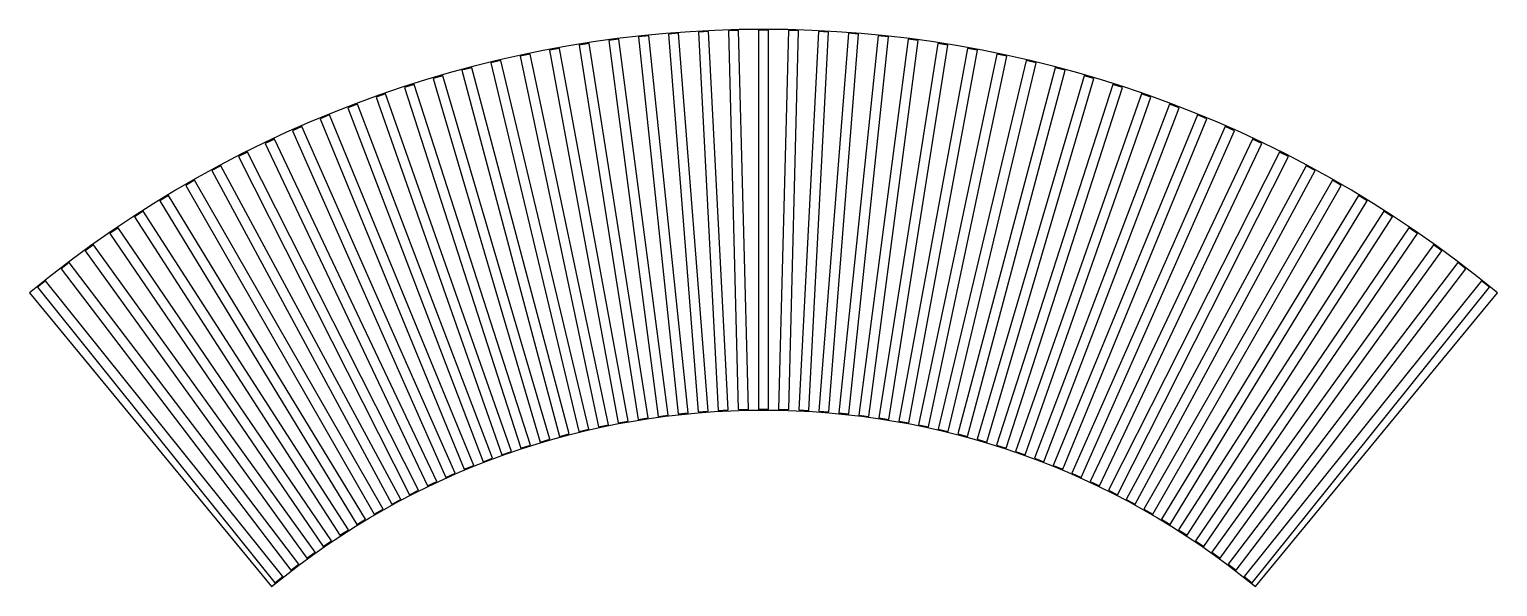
# Model space of a CAD drawing. Header units: millimetres. Extents: x 0 to 870, y 0 to 330.
import ezdxf

# ---------------------------------------------------------------- set-up
doc = ezdxf.new("R2010")
doc.units = ezdxf.units.MM
doc.layers.add('CUT', color=1, linetype='Continuous')
doc.layers.add('POCKET-KERF-15.5', color=5, linetype='Continuous')

msp = doc.modelspace()

# ---------------------------------------------------------------- linework, layer by layer
at = {"layer": 'CUT'}
msp.add_lwpolyline([(726.06, 0), (869.53, 173.97, 0.359157), (0, 173.97), (143.47, 0, -0.359157)], format="xyb", close=True, dxfattribs=at)
at = {"layer": 'POCKET-KERF-15.5'}
for points in [[(360.53, 99.08), (366.46, 100.01), (331.54, 321.78), (325.62, 320.85)], [(372.32, 100.86), (378.27, 101.63), (349.14, 324.24), (343.19, 323.46)], [(384.16, 102.33), (390.13, 102.95), (366.8, 326.24), (360.83, 325.61)], [(396.03, 103.49), (402.01, 103.96), (384.5, 327.77), (378.52, 327.31)], [(407.93, 104.34), (413.92, 104.66), (402.24, 328.85), (396.25, 328.54)], [(419.84, 104.89), (425.84, 105.04), (420, 329.47), (414, 329.31)], [(431.77, 105.12), (437.77, 105.12), (437.77, 329.62), (431.77, 329.62)], [(443.69, 105.04), (449.69, 104.89), (455.53, 329.31), (449.53, 329.47)], [(455.61, 104.66), (461.61, 104.34), (473.28, 328.54), (467.29, 328.85)], [(467.52, 103.96), (473.5, 103.49), (491.01, 327.31), (485.03, 327.77)], [(479.41, 102.95), (485.37, 102.33), (508.7, 325.61), (502.73, 326.24)], [(491.26, 101.63), (497.21, 100.86), (526.34, 323.46), (520.39, 324.24)], [(503.08, 100.01), (509, 99.08), (543.91, 320.85), (537.99, 321.78)], [(337.1, 94.6), (342.97, 95.84), (296.57, 315.5), (290.7, 314.26)], [(348.78, 96.99), (354.69, 98.08), (314.02, 318.87), (308.11, 317.78)], [(514.85, 98.08), (520.75, 96.99), (561.42, 317.78), (555.52, 318.87)], [(526.56, 95.84), (532.43, 94.6), (578.83, 314.26), (572.96, 315.5)], [(313.93, 88.92), (319.73, 90.46), (261.97, 307.4), (256.17, 305.86)], [(325.48, 91.91), (331.32, 93.3), (279.22, 311.67), (273.38, 310.28)], [(538.22, 93.3), (544.05, 91.91), (596.15, 310.28), (590.32, 311.67)], [(549.8, 90.46), (555.6, 88.92), (613.36, 305.86), (607.56, 307.4)], [(291.1, 82.03), (296.81, 83.87), (227.83, 297.52), (222.12, 295.67)], [(302.47, 85.62), (308.23, 87.32), (244.84, 302.68), (239.08, 300.99)], [(561.3, 87.32), (567.06, 85.62), (630.45, 300.99), (624.69, 302.68)], [(572.72, 83.87), (578.43, 82.03), (647.41, 295.67), (641.7, 297.52)], [(279.82, 78.15), (285.48, 80.14), (210.97, 291.91), (205.31, 289.92)], [(584.05, 80.14), (589.71, 78.15), (664.22, 289.92), (658.56, 291.91)], [(257.59, 69.5), (263.14, 71.78), (177.71, 279.4), (172.17, 277.11)], [(268.65, 73.97), (274.26, 76.11), (194.26, 285.87), (188.66, 283.73)], [(595.28, 76.11), (600.88, 73.97), (680.88, 283.73), (675.27, 285.87)], [(606.39, 71.78), (611.94, 69.5), (697.37, 277.11), (691.82, 279.4)], [(246.65, 64.75), (252.14, 67.17), (161.34, 272.49), (155.85, 270.07)], [(617.39, 67.17), (622.88, 64.75), (713.68, 270.07), (708.19, 272.49)], [(235.84, 59.71), (241.26, 62.28), (145.15, 265.17), (139.73, 262.6)], [(628.27, 62.28), (633.69, 59.71), (729.8, 262.6), (724.38, 265.17)], [(225.16, 54.4), (230.52, 57.1), (129.16, 257.42), (123.81, 254.71)], [(639.02, 57.1), (644.37, 54.4), (745.73, 254.71), (740.37, 257.42)], [(214.63, 48.8), (219.91, 51.65), (113.37, 249.26), (108.09, 246.42)], [(649.62, 51.65), (654.9, 48.8), (761.44, 246.42), (756.16, 249.26)], [(204.24, 42.94), (209.45, 45.92), (97.81, 240.7), (92.6, 237.71)], [(660.09, 45.92), (665.29, 42.94), (776.93, 237.71), (771.73, 240.7)], [(194.01, 36.81), (199.14, 39.92), (82.47, 231.73), (77.34, 228.61)], [(670.39, 39.92), (675.52, 36.81), (792.19, 228.61), (787.07, 231.73)], [(183.94, 30.41), (188.99, 33.66), (67.37, 222.36), (62.32, 219.11)], [(680.54, 33.66), (685.59, 30.41), (807.21, 219.11), (802.17, 222.36)], [(174.05, 23.75), (179, 27.13), (52.51, 212.61), (47.56, 209.23)], [(690.53, 27.13), (695.48, 23.75), (821.98, 209.23), (817.02, 212.61)], [(164.33, 16.84), (169.19, 20.35), (37.92, 202.47), (33.05, 198.96)], [(700.34, 20.35), (705.21, 16.84), (836.48, 198.96), (831.61, 202.47)], [(154.79, 9.68), (159.56, 13.31), (23.59, 191.96), (18.82, 188.32)], [(709.97, 13.31), (714.74, 9.68), (850.71, 188.32), (845.94, 191.96)], [(145.44, 2.27), (150.12, 6.03), (9.55, 181.07), (4.87, 177.31)], [(719.41, 6.03), (724.09, 2.27), (864.66, 177.31), (859.98, 181.07)]]:
    msp.add_lwpolyline(points, close=True, dxfattribs=at)

doc.saveas('drawing.dxf')
